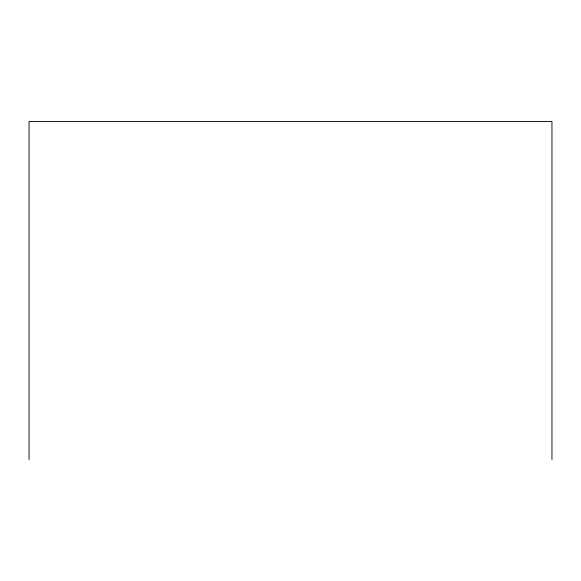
<?xml version="1.0" encoding="UTF-8"?>
<svg xmlns="http://www.w3.org/2000/svg" width="581" height="581" viewBox="0 0 581 581"><rect width="100%" height="100%" fill="white"/><g stroke="black" fill="none" stroke-linecap="round" stroke-linejoin="round"><path stroke-width="0.87" d="M551.95 459.484L551.95 121.516L29.05 121.516L29.05 459.484"/></g></svg>
